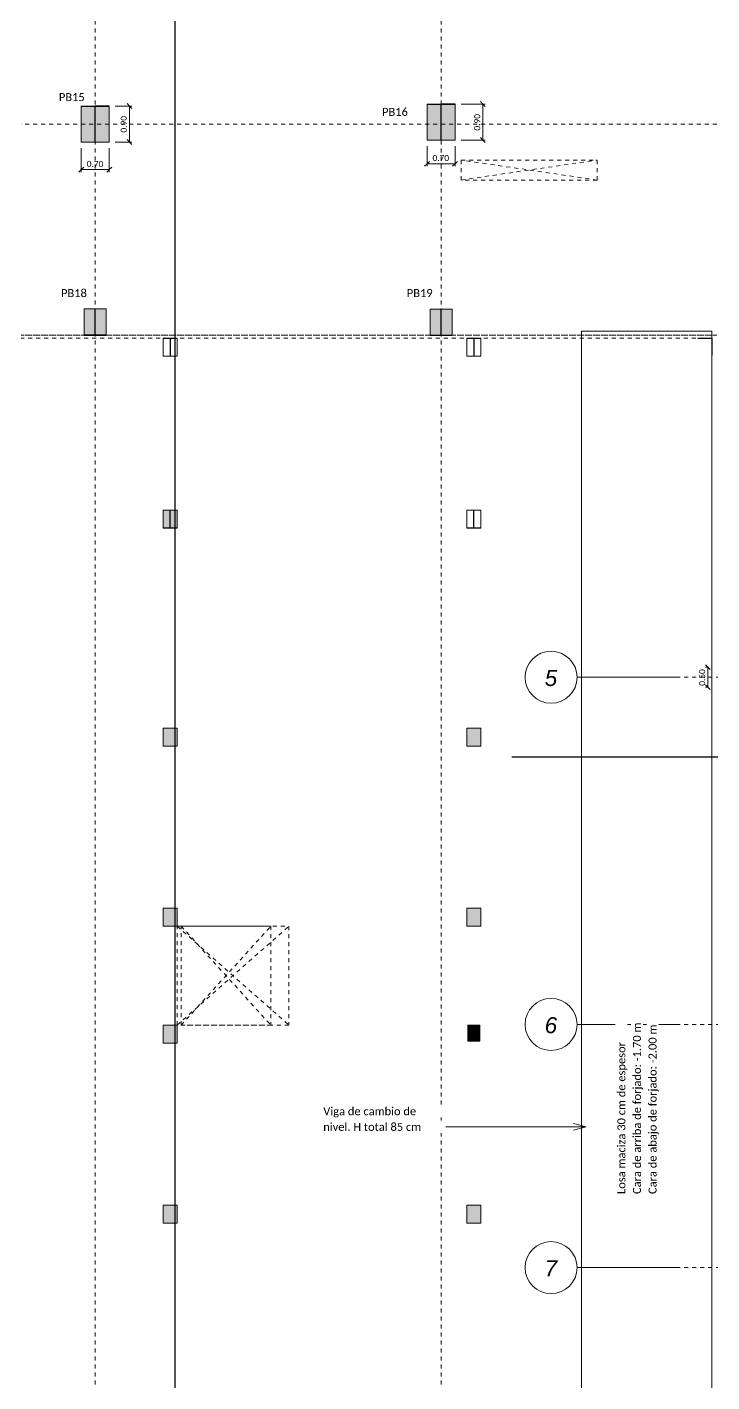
# Model space of a CAD drawing. Header units: millimetres. Extents: x -65 to 53, y -59 to 44.
# Drawn here: x 9.13 to 26.27, y -7.12 to 26.75 of the extents above; entities that cross this region are included whole.
import ezdxf

# ---------------------------------------------------------------- set-up
doc = ezdxf.new("R2010")
doc.units = ezdxf.units.MM
doc.linetypes.add('Trazo general', pattern=[0.001875, 0.00125, -0.000625])
for name, color, linetype, lineweight, true_color in [('0-AR-TXT-1', 5, 'Continuous', 5, 0x0000ff), ('0-AR-TXT-2', 1, 'Continuous', 5, 0xff0000), ('00-AUX-3', 7, 'Continuous', 25, 0xff8000), ('00-AUX-5', 5, 'Trazo general', 5, 0x0000ff), ('1-AR-PILARES-1', 7, 'Continuous', 5, 0xc0c0c0), ('CS-COTAS-2', 7, 'Continuous', 5, 0x544282), ('REJILLA-1', 7, 'Continuous', 5, 0x008080), ('REJILLA-2', 7, 'Trazo general', 5, 0x008080)]:
    doc.layers.add(name, color=color, linetype=linetype, lineweight=lineweight, true_color=true_color)
for name, color, linetype, lineweight in [('0-AUX', 7, 'Continuous', 5), ('00-AUX-1', 7, 'Trazo general', 5), ('1-AR-PILARES', 7, 'Continuous', 5), ('1-AR-VISTA', 7, 'Continuous', 5), ('CS-COTAS-100', 7, 'Continuous', 5)]:
    doc.layers.add(name, color=color, linetype=linetype, lineweight=lineweight)
doc.layers.add('EJES DE REPLANTEO', color=30, linetype='Continuous')
doc.styles.add('Arial_I', font='ariali.ttf', dxfattribs={"height": 0.4})
doc.styles.add('Calibri', font='calibri.ttf', dxfattribs={"height": 0.2})
doc.styles.add('Calibri_1', font='calibri.ttf', dxfattribs={"height": 0.15})
doc.dimstyles.new('AIC_replanteo', dxfattribs={"dimscale": 0.3048, "dimtxt": 0.176602, "dimasz": 0.393701, "dimexe": 0.19685, "dimexo": 0.492126, "dimgap": 0.032808, "dimtad": 1, "dimrnd": 0.01, "dimzin": 0, "dimdsep": 46, "dimtxsty": 'Calibri_1', "dimblk1": 'OBLIQUE', "dimblk2": 'OBLIQUE', "dimsah": 1, "dimcen": 0.09, "dimazin": 0, "dimtfac": 1, "dimtdec": 4, "dimtix": 1, "dimtmove": 0, "dimatfit": 3, "dimfxl": 1, "dimtvp": 1, "dimtolj": 1, "dimtzin": 0, "dimarcsym": 2})

# ---------------------------------------------------------------- blocks, each defined once
blk = doc.blocks.new('Rejilla - Extremo de rejilla-3554-Semi-sotano - forjado 02- STR')
at = {"layer": '0-AUX'}
blk.add_circle((0, 0), 0.0065, dxfattribs=at)
blk = doc.blocks.new('DIMBLOCK13-Semi-sotano - forjado 02- STR')
at = {"layer": 'CS-COTAS-100', "color": 187, "true_color": 0x544282, "transparency": 16777216}
for p, q in [((11.695, 24.778), (11.34, 24.778)), ((11.695, 24.778), (11.695, 23.878)), ((11.695, 24.778), (11.755, 24.778)), ((11.695, 23.878), (11.34, 23.878)), ((11.695, 23.878), (11.755, 23.878))]:
    blk.add_line(p, q, dxfattribs=at)
at = {"layer": 'CS-COTAS-100', "color": 187, "lineweight": 15, "true_color": 0x544282, "transparency": 16777216}
for p, q in [((11.695, 24.778), (11.635, 24.838)), ((11.695, 24.778), (11.755, 24.718)), ((11.695, 23.878), (11.635, 23.938)), ((11.695, 23.878), (11.755, 23.818))]:
    blk.add_line(p, q, dxfattribs=at)
at = {"layer": 'CS-COTAS-100', "color": 0, "transparency": 16777216, "insert": (11.477, 24.115), "char_height": 0.15, "width": 0.5107, "attachment_point": 1, "rotation": 90, "line_spacing_factor": 1.158048, "style": 'Calibri_1'}
blk.add_mtext('0.90', dxfattribs=at)
blk = doc.blocks.new('_Oblique')
at = {"color": 0, "linetype": 'ByBlock', "lineweight": -2}
blk.add_line((-0.5, -0.5), (0.5, 0.5), dxfattribs=at)
blk = doc.blocks.new('DIMBLOCK14-Semi-sotano - forjado 02- STR')
at = {"layer": 'CS-COTAS-100', "color": 187, "true_color": 0x544282, "transparency": 16777216}
for p, q in [((10.49, 23.189), (10.49, 23.728)), ((11.19, 23.189), (11.19, 23.728)), ((10.49, 23.189), (11.19, 23.189)), ((10.49, 23.189), (10.49, 23.129)), ((11.19, 23.189), (11.19, 23.129))]:
    blk.add_line(p, q, dxfattribs=at)
at = {"layer": 'CS-COTAS-100', "color": 187, "lineweight": 15, "true_color": 0x544282, "transparency": 16777216}
for p, q in [((10.49, 23.189), (10.43, 23.129)), ((10.49, 23.189), (10.55, 23.249)), ((11.19, 23.189), (11.13, 23.129)), ((11.19, 23.189), (11.25, 23.249))]:
    blk.add_line(p, q, dxfattribs=at)
at = {"layer": 'CS-COTAS-100', "color": 0, "transparency": 16777216, "insert": (10.627, 23.407), "char_height": 0.15, "width": 0.5107, "attachment_point": 1, "line_spacing_factor": 1.158048, "style": 'Calibri_1'}
blk.add_mtext('0.70', dxfattribs=at)
blk = doc.blocks.new('DIMBLOCK52-Semi-sotano - forjado 02- STR')
at = {"layer": 'CS-COTAS-100', "color": 187, "true_color": 0x544282, "transparency": 16777216}
for p, q in [((19.139, 23.335), (19.139, 23.778)), ((19.839, 23.335), (19.839, 23.778)), ((19.139, 23.335), (19.839, 23.335)), ((19.139, 23.335), (19.139, 23.275)), ((19.839, 23.335), (19.839, 23.275))]:
    blk.add_line(p, q, dxfattribs=at)
at = {"layer": 'CS-COTAS-100', "color": 187, "lineweight": 15, "true_color": 0x544282, "transparency": 16777216}
for p, q in [((19.139, 23.335), (19.199, 23.395)), ((19.839, 23.335), (19.899, 23.395)), ((19.139, 23.335), (19.079, 23.275)), ((19.839, 23.335), (19.779, 23.275))]:
    blk.add_line(p, q, dxfattribs=at)
at = {"layer": 'CS-COTAS-100', "color": 0, "transparency": 16777216, "insert": (19.276, 23.553), "char_height": 0.15, "width": 0.5107, "attachment_point": 1, "line_spacing_factor": 1.158048, "style": 'Calibri_1'}
blk.add_mtext('0.70', dxfattribs=at)
blk = doc.blocks.new('DIMBLOCK53-Semi-sotano - forjado 02- STR')
at = {"layer": 'CS-COTAS-100', "color": 187, "true_color": 0x544282, "transparency": 16777216}
for p, q in [((20.536, 24.828), (19.989, 24.828)), ((20.536, 23.928), (20.536, 24.828)), ((20.536, 24.828), (20.596, 24.828)), ((20.536, 23.928), (19.989, 23.928)), ((20.536, 23.928), (20.596, 23.928))]:
    blk.add_line(p, q, dxfattribs=at)
at = {"layer": 'CS-COTAS-100', "color": 187, "lineweight": 15, "true_color": 0x544282, "transparency": 16777216}
for p, q in [((20.536, 24.828), (20.476, 24.888)), ((20.536, 24.828), (20.596, 24.768)), ((20.536, 23.928), (20.476, 23.988)), ((20.536, 23.928), (20.596, 23.868))]:
    blk.add_line(p, q, dxfattribs=at)
at = {"layer": 'CS-COTAS-100', "color": 0, "transparency": 16777216, "insert": (20.318, 24.165), "char_height": 0.15, "width": 0.5107, "attachment_point": 1, "rotation": 90, "line_spacing_factor": 1.158048, "style": 'Calibri_1'}
blk.add_mtext('0.90', dxfattribs=at)
blk = doc.blocks.new('DIMBLOCK59-Semi-sotano - forjado 02- STR')
at = {"layer": 'CS-COTAS-100', "color": 187, "lineweight": 15, "true_color": 0x544282, "transparency": 16777216}
for p, q in [((26.163, 10.748), (26.103, 10.808)), ((26.163, 10.748), (26.223, 10.688)), ((26.163, 10.248), (26.103, 10.308)), ((26.163, 10.248), (26.223, 10.188))]:
    blk.add_line(p, q, dxfattribs=at)
at = {"layer": 'CS-COTAS-100', "color": 187, "true_color": 0x544282, "transparency": 16777216}
for p, q in [((26.163, 10.748), (26.103, 10.748)), ((26.163, 10.248), (26.163, 10.748)), ((26.163, 10.748), (26.18, 10.748)), ((26.163, 10.248), (26.103, 10.248)), ((26.163, 10.248), (26.18, 10.248))]:
    blk.add_line(p, q, dxfattribs=at)
at = {"layer": 'CS-COTAS-100', "color": 0, "transparency": 16777216, "insert": (25.945, 10.285), "char_height": 0.15, "width": 0.5107, "attachment_point": 1, "rotation": 90, "line_spacing_factor": 1.158048, "style": 'Calibri_1'}
blk.add_mtext('0.50', dxfattribs=at)
blk = doc.blocks.new('zw$7473')
at = {"layer": 'EJES DE REPLANTEO'}
for p, q in [((-6.648, -79.782), (-6.648, 15.611)), ((26.908, -16.33), (1.769, -16.33))]:
    blk.add_line(p, q, dxfattribs=at)

msp = doc.modelspace()

# ---------------------------------------------------------------- hatches: boundary and pattern name
at = {"layer": '1-AR-PILARES-1'}
for points in [[(11.19, 23.878), (11.19, 24.778), (10.49, 24.778), (10.49, 23.878)], [(19.839, 23.928), (19.839, 24.828), (19.139, 24.828), (19.139, 23.928)], [(11.115, 19.058), (11.115, 19.708), (10.565, 19.708), (10.565, 19.058)], [(19.765, 19.048), (19.765, 19.698), (19.215, 19.698), (19.215, 19.048)], [(12.535, 14.228), (12.885, 14.228), (12.885, 14.678), (12.535, 14.678)], [(12.885, 8.778), (12.885, 9.228), (12.535, 9.228), (12.535, 8.778)], [(20.485, 8.778), (20.485, 9.228), (20.135, 9.228), (20.135, 8.778)], [(12.535, 4.278), (12.885, 4.278), (12.885, 4.728), (12.535, 4.728)], [(20.135, 4.278), (20.485, 4.278), (20.485, 4.728), (20.135, 4.728)], [(12.535, 1.348), (12.885, 1.348), (12.885, 1.798), (12.535, 1.798)], [(20.16, 1.398), (20.46, 1.398), (20.46, 1.798), (20.16, 1.798)], [(12.535, -3.152), (12.885, -3.152), (12.885, -2.702), (12.535, -2.702)], [(20.135, -3.152), (20.485, -3.152), (20.485, -2.702), (20.135, -2.702)]]:
    msp.add_hatch(color=256, dxfattribs=at).paths.add_polyline_path(points)

# ---------------------------------------------------------------- linework, layer by layer
at = {"layer": '0-AR-TXT-1'}
for p, q in [((23.119, -0.742), (22.801, -0.657)), ((19.442, -0.742), (19.03, -0.742)), ((23.119, -0.742), (19.442, -0.742)), ((23.119, -0.742), (22.801, -0.827))]:
    msp.add_line(p, q, dxfattribs=at)
at = {"layer": '00-AUX-1'}
for p, q in [((23.395, 22.928), (19.995, 23.428)), ((19.995, 22.928), (23.395, 23.428)), ((19.995, 22.928), (19.995, 23.428)), ((19.995, 23.428), (23.395, 23.428)), ((23.395, 23.428), (23.395, 22.928)), ((23.395, 22.928), (19.995, 22.928)), ((12.885, 1.798), (12.885, 4.278)), ((12.885, 4.278), (15.685, 4.278)), ((12.885, 4.278), (15.685, 1.798)), ((12.885, 1.798), (15.685, 4.278)), ((12.985, 1.798), (12.985, 4.278)), ((12.985, 4.278), (15.235, 4.278)), ((12.985, 4.278), (15.235, 1.798)), ((12.985, 1.798), (15.235, 4.278)), ((15.235, 4.278), (15.235, 1.798)), ((15.685, 4.278), (15.685, 1.798)), ((15.685, 1.798), (12.885, 1.798)), ((15.235, 1.798), (12.985, 1.798))]:
    msp.add_line(p, q, dxfattribs=at)
at = {"layer": '00-AUX-3'}
for p, q in [((10.49, 24.778), (11.19, 24.778)), ((11.19, 24.778), (10.84, 24.778)), ((10.84, 23.878), (10.84, 24.778)), ((19.139, 24.828), (19.839, 24.828)), ((19.839, 24.828), (19.489, 24.828)), ((19.489, 23.928), (19.489, 24.828)), ((10.84, 19.048), (10.84, 19.698)), ((19.49, 19.048), (19.49, 19.698)), ((10.565, 19.048), (11.115, 19.048)), ((12.535, 18.978), (12.885, 18.978)), ((12.71, 18.978), (12.71, 18.528)), ((19.215, 19.048), (19.765, 19.048)), ((20.135, 18.978), (20.485, 18.978)), ((20.31, 18.978), (20.31, 18.528)), ((25.91, 18.978), (26.26, 18.978)), ((26.26, 18.978), (26.26, 18.553)), ((12.71, 14.228), (12.71, 14.678)), ((20.31, 14.228), (20.31, 14.678)), ((12.885, 14.228), (12.535, 14.228)), ((20.485, 14.228), (20.135, 14.228))]:
    msp.add_line(p, q, dxfattribs=at)
at = {"layer": '00-AUX-5'}
for p, q in [((26.26, 19.048), (-46.94, 19.048)), ((26.26, 18.978), (-46.94, 18.978)), ((26.26, -27.412), (26.26, 18.978))]:
    msp.add_line(p, q, dxfattribs=at)
at = {"layer": '1-AR-PILARES'}
for p, q in [((10.49, 24.778), (10.49, 23.878)), ((11.19, 24.778), (10.49, 24.778)), ((11.19, 23.878), (11.19, 24.778)), ((19.139, 24.828), (19.139, 23.928)), ((19.839, 24.828), (19.139, 24.828)), ((19.839, 23.928), (19.839, 24.828)), ((10.49, 23.878), (11.19, 23.878)), ((19.139, 23.928), (19.839, 23.928)), ((11.115, 19.708), (10.565, 19.708)), ((10.565, 19.708), (10.565, 19.058)), ((11.115, 19.058), (11.115, 19.708)), ((19.765, 19.698), (19.215, 19.698)), ((19.215, 19.698), (19.215, 19.048)), ((19.765, 19.048), (19.765, 19.698)), ((10.565, 19.058), (11.115, 19.058)), ((12.535, 18.528), (12.535, 18.978)), ((12.535, 18.978), (12.885, 18.978)), ((12.885, 18.978), (12.885, 18.528)), ((19.215, 19.048), (19.765, 19.048)), ((20.135, 18.528), (20.135, 18.978)), ((20.135, 18.978), (20.485, 18.978)), ((20.485, 18.978), (20.485, 18.528)), ((12.885, 18.528), (12.535, 18.528)), ((20.485, 18.528), (20.135, 18.528)), ((12.535, 14.678), (12.535, 14.228)), ((12.885, 14.678), (12.535, 14.678)), ((12.885, 14.228), (12.885, 14.678)), ((20.135, 14.228), (20.135, 14.678)), ((20.135, 14.678), (20.485, 14.678)), ((20.485, 14.678), (20.485, 14.228)), ((12.535, 14.228), (12.885, 14.228)), ((20.485, 14.228), (20.135, 14.228)), ((12.535, 9.228), (12.535, 8.778)), ((12.885, 9.228), (12.535, 9.228)), ((12.885, 8.778), (12.885, 9.228)), ((20.135, 9.228), (20.135, 8.778)), ((20.485, 9.228), (20.135, 9.228)), ((20.485, 8.778), (20.485, 9.228)), ((12.535, 8.778), (12.885, 8.778)), ((20.135, 8.778), (20.485, 8.778)), ((12.535, 4.728), (12.535, 4.278)), ((12.885, 4.728), (12.535, 4.728)), ((12.885, 4.278), (12.885, 4.728)), ((20.135, 4.728), (20.135, 4.278)), ((20.485, 4.728), (20.135, 4.728)), ((20.485, 4.278), (20.485, 4.728)), ((12.535, 4.278), (12.885, 4.278)), ((20.135, 4.278), (20.485, 4.278)), ((12.535, 1.798), (12.535, 1.348)), ((12.885, 1.798), (12.535, 1.798)), ((12.885, 1.348), (12.885, 1.798)), ((20.16, 1.798), (20.16, 1.398)), ((20.46, 1.798), (20.16, 1.798)), ((20.46, 1.398), (20.46, 1.798)), ((20.16, 1.398), (20.46, 1.398)), ((12.535, 1.348), (12.885, 1.348)), ((12.535, -2.702), (12.535, -3.152)), ((12.885, -2.702), (12.535, -2.702)), ((12.885, -3.152), (12.885, -2.702)), ((20.135, -2.702), (20.135, -3.152)), ((20.485, -2.702), (20.135, -2.702)), ((20.485, -3.152), (20.485, -2.702)), ((12.535, -3.152), (12.885, -3.152)), ((20.135, -3.152), (20.485, -3.152))]:
    msp.add_line(p, q, dxfattribs=at)
at = {"layer": '1-AR-VISTA'}
for p, q in [((26.26, 19.153), (23, 19.153)), ((23, 19.153), (23, -24.252)), ((26.26, -27.502), (26.26, 19.153))]:
    msp.add_line(p, q, dxfattribs=at)
at = {"layer": 'REJILLA-1'}
for p, q in [((25.392, 10.498), (22.892, 10.498)), ((25.392, 1.818), (22.892, 1.818)), ((25.392, -4.262), (22.892, -4.262))]:
    msp.add_line(p, q, dxfattribs=at)
at = {"layer": 'REJILLA-2'}
for p, q in [((10.84, -55.779), (10.84, 40.6)), ((19.49, -55.779), (19.49, 40.6)), ((-61.71, 24.328), (48.777, 24.328)), ((-61.71, 19.048), (48.777, 19.048)), ((49.67, 10.498), (25.392, 10.498)), ((49.67, 1.818), (25.392, 1.818)), ((49.67, -4.262), (25.392, -4.262))]:
    msp.add_line(p, q, dxfattribs=at)

# ---------------------------------------------------------------- block references
at = {"layer": '0-AUX', "xscale": 99.99999999999993, "yscale": 99.99999999999993, "zscale": 99.99999999999993, "rotation": 90.00000000000057}
for p in [(22.242, 10.498), (22.242, 1.818), (22.242, -4.262)]:
    msp.add_blockref('Rejilla - Extremo de rejilla-3554-Semi-sotano - forjado 02- STR', p, dxfattribs=at)

# ---------------------------------------------------------------- dimensions: what is measured, and where the dimension line sits
at = {"layer": 'CS-COTAS-2'}
for base, p1, p2, override, picture, middle in [((11.695, 23.878), (11.19, 24.778), (11.19, 23.878), {"dimpost": '<>', "dimfxl": 0.9}, 'DIMBLOCK13-Semi-sotano - forjado 02- STR', (11.608, 24.328)), ((20.536, 24.828), (19.839, 23.928), (19.839, 24.828), {"dimpost": '<>', "dimfxl": 0.9}, 'DIMBLOCK53-Semi-sotano - forjado 02- STR', (20.449, 24.378)), ((26.163, 10.748), (26.33, 10.248), (26.33, 10.748), {"dimpost": '<>', "dimfxl": 0.5}, 'DIMBLOCK59-Semi-sotano - forjado 02- STR', (26.076, 10.498))]:
    dim = msp.add_linear_dim(base=base, p1=p1, p2=p2, angle=90, dimstyle='AIC_replanteo', override=override, dxfattribs=at)
    dim.commit()
    dim.dimension.update_dxf_attribs({"geometry": picture, "text_midpoint": middle})
for base, p1, p2, picture, middle in [((11.19, 23.189), (10.49, 23.878), (11.19, 23.878), 'DIMBLOCK14-Semi-sotano - forjado 02- STR', (10.84, 23.276)), ((19.839, 23.335), (19.139, 23.928), (19.839, 23.928), 'DIMBLOCK52-Semi-sotano - forjado 02- STR', (19.489, 23.422))]:
    dim = msp.add_linear_dim(base=base, p1=p1, p2=p2, dimstyle='AIC_replanteo', override={"dimpost": '<>', "dimfxl": 0.7}, dxfattribs=at)
    dim.commit()
    dim.dimension.update_dxf_attribs({"geometry": picture, "text_midpoint": middle})

# ---------------------------------------------------------------- next in the draw order: texts
at = {"layer": '0-AR-TXT-1', "char_height": 0.2, "attachment_point": 1, "style": 'Calibri', "bg_fill": 3, "box_fill_scale": 1.25, "bg_fill_color": 256, "bg_fill_true_color": 13158600, "bg_fill_transparency": 0}
for s, insert, width in [('PB15', (9.929, 25.102), 0.79367), ('PB16', (18.013, 24.733), 0.79367), ('PB18', (9.983, 20.202), 0.79367), ('PB19', (18.632, 20.202), 0.79367), ('Viga de cambio de ', (16.543, -0.252), 2.95021)]:
    msp.add_mtext(s, dxfattribs=dict(at, insert=insert, width=width))
at = {"layer": '0-AR-TXT-2', "insert": (23.9, -2.421), "char_height": 0.2, "width": 4.68185, "attachment_point": 1, "rotation": 90, "style": 'Calibri', "bg_fill": 3, "box_fill_scale": 1.25, "bg_fill_color": 256, "bg_fill_true_color": 13158600, "bg_fill_transparency": 0}
msp.add_mtext('Losa maciza 30 cm de espesor', dxfattribs=at)
at = {"layer": '0-AUX', "char_height": 0.4, "width": 0.37679, "attachment_point": 1, "style": 'Arial_I', "bg_fill": 3, "box_fill_scale": 1.25, "bg_fill_color": 256, "bg_fill_true_color": 13158600, "bg_fill_transparency": 0}
for s, insert in [('\\fArial|b0|i1|c0|p34|;5', (22.083, 10.679)), ('\\fArial|b0|i1|c0|p34|;6', (22.083, 1.999)), ('\\fArial|b0|i1|c0|p34|;7', (22.083, -4.081))]:
    msp.add_mtext(s, dxfattribs=dict(at, insert=insert))

# ---------------------------------------------------------------- next in the draw order: texts
at = {"layer": '0-AR-TXT-1', "insert": (16.543, -0.642), "char_height": 0.2, "width": 3.01434, "attachment_point": 1, "style": 'Calibri', "bg_fill": 3, "box_fill_scale": 1.25, "bg_fill_color": 256, "bg_fill_true_color": 13158600, "bg_fill_transparency": 0}
msp.add_mtext('nivel. H total 85 cm', dxfattribs=at)
at = {"layer": '0-AR-TXT-2', "insert": (24.29, -2.421), "char_height": 0.2, "width": 5.37932, "attachment_point": 1, "rotation": 90, "style": 'Calibri', "bg_fill": 3, "box_fill_scale": 1.25, "bg_fill_color": 256, "bg_fill_true_color": 13158600, "bg_fill_transparency": 0}
msp.add_mtext('Cara de arriba de forjado: -1.70 m ', dxfattribs=at)

# ---------------------------------------------------------------- next in the draw order: texts
at = {"layer": '0-AR-TXT-2', "insert": (24.68, -2.421), "char_height": 0.2, "width": 5.30717, "attachment_point": 1, "rotation": 90, "style": 'Calibri', "bg_fill": 3, "box_fill_scale": 1.25, "bg_fill_color": 256, "bg_fill_true_color": 13158600, "bg_fill_transparency": 0}
msp.add_mtext('Cara de abajo de forjado: -2.00 m ', dxfattribs=at)

# ---------------------------------------------------------------- next in the draw order: block references
msp.add_blockref('zw$7473', (19.49, 24.828))

doc.saveas('drawing.dxf')
